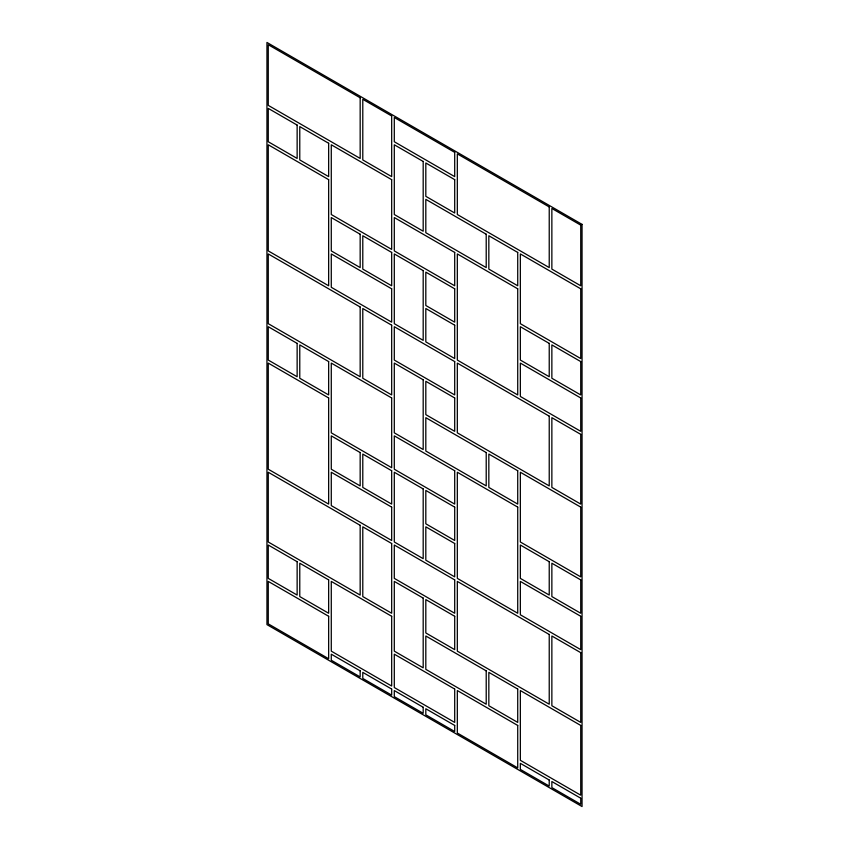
<?xml version="1.0" encoding="UTF-8"?>
<svg xmlns="http://www.w3.org/2000/svg" width="849" height="849" viewBox="0 0 849 849"><rect width="100%" height="100%" fill="white"/><g stroke="black" fill="none" stroke-linecap="round" stroke-linejoin="round"><path stroke-width="1.27" d="M582.053 224.38L266.947 42.45L266.947 624.62L582.053 806.55L582.053 224.38M360.167 97.784L268.263 44.721L268.263 105.372L360.167 158.434L360.167 97.784M391.676 115.973L362.788 99.301L362.788 159.941L391.676 176.624L391.676 115.973M454.703 152.364L394.297 117.491L394.297 141.751L454.703 176.624L454.703 152.364M549.229 206.944L457.324 153.881L457.324 214.521L549.229 267.584L549.229 206.944M580.737 225.134L551.861 208.461L551.861 269.101L580.737 285.773L580.737 225.134M423.184 161.459L394.297 144.786L394.297 214.521L423.184 231.204L423.184 161.459M454.703 179.648L425.816 162.976L425.816 196.331L454.703 213.003L454.703 179.648M297.139 125.079L268.263 108.396L268.263 141.751L297.139 158.434L297.139 125.079M328.659 143.269L299.771 126.597L299.771 159.941L328.659 176.624L328.659 143.269M391.676 179.659L331.28 144.786L331.28 214.521L391.676 249.394L391.676 179.659M486.212 234.228L425.816 199.366L425.816 232.722L486.212 267.584L486.212 234.228M517.72 252.429L488.833 235.746L488.833 269.101L517.72 285.773L517.72 252.429M580.737 288.809L520.341 253.936L520.341 323.681L580.737 358.554L580.737 288.809M328.659 179.659L268.263 144.786L268.263 250.911L328.659 285.784L328.659 179.659M454.703 252.429L394.297 217.556L394.297 250.911L454.703 285.784L454.703 252.429M517.72 288.809L457.324 253.936L457.324 360.072L517.72 394.934L517.72 288.809M360.167 234.228L331.28 217.556L331.28 250.911L360.167 267.584L360.167 234.228M391.676 252.429L362.788 235.746L362.788 269.101L391.676 285.784L391.676 252.429M423.184 270.619L394.297 253.947L394.297 323.681L423.184 340.353L423.184 270.619M454.703 288.809L425.816 272.136L425.816 305.491L454.703 322.164L454.703 288.809M549.229 343.389L520.341 326.716L520.341 360.061L549.229 376.744L549.229 343.389M580.737 361.578L551.861 344.906L551.861 378.261L580.737 394.934L580.737 361.578M391.676 288.809L331.28 253.947L331.28 287.291L391.676 322.164L391.676 288.809M454.703 325.199L425.816 308.516L425.816 341.871L454.703 358.554L454.703 325.199M580.737 397.969L520.341 363.096L520.341 396.451L580.737 431.324L580.737 397.969M360.167 307.009L268.263 253.947L268.263 323.681L360.167 376.744L360.167 307.009M391.676 325.199L362.788 308.516L362.788 378.261L391.676 394.934L391.676 325.199M454.703 361.578L394.297 326.716L394.297 360.072L454.703 394.934L454.703 361.578M549.229 416.159L457.324 363.096L457.324 432.841L549.229 485.904L549.229 416.159M580.737 434.348L551.861 417.676L551.861 487.411L580.737 504.094L580.737 434.348M423.184 379.779L394.297 363.096L394.297 432.841L423.184 449.514L423.184 379.779M454.703 397.969L425.816 381.297L425.816 414.641L454.703 431.324L454.703 397.969M297.139 343.389L268.263 326.716L268.263 360.072L297.139 376.744L297.139 343.389M328.659 361.578L299.771 344.906L299.771 378.261L328.659 394.934L328.659 361.578M391.676 397.969L331.28 363.096L331.28 432.841L391.676 467.703L391.676 397.969M486.212 452.549L425.816 417.676L425.816 451.031L486.212 485.904L486.212 452.549M517.72 470.739L488.833 454.066L488.833 487.422L517.72 504.094L517.72 470.739M580.737 507.129L520.341 472.256L520.341 541.991L580.737 576.864L580.737 507.129M328.659 397.969L268.263 363.096L268.263 469.221L328.659 504.094L328.659 397.969M454.703 470.739L394.297 435.866L394.297 469.221L454.703 504.094L454.703 470.739M517.72 507.129L457.324 472.256L457.324 578.381L517.72 613.254L517.72 507.129M360.167 452.549L331.28 435.877L331.28 469.221L360.167 485.904L360.167 452.549M391.676 470.739L362.788 454.066L362.788 487.422L391.676 504.094L391.676 470.739M423.184 488.928L394.297 472.256L394.297 541.991L423.184 558.674L423.184 488.928M454.703 507.129L425.816 490.446L425.816 523.801L454.703 540.484L454.703 507.129M549.229 561.709L520.341 545.026L520.341 578.381L549.229 595.053L549.229 561.709M580.737 579.899L551.861 563.216L551.861 596.571L580.737 613.254L580.737 579.899M391.676 507.129L331.28 472.256L331.28 505.611L391.676 540.484L391.676 507.129M454.703 543.509L425.816 526.836L425.816 560.191L454.703 576.864L454.703 543.509M580.737 616.278L520.341 581.416L520.341 614.772L580.737 649.634L580.737 616.278M360.167 525.319L268.263 472.256L268.263 542.002L360.167 595.064L360.167 525.319M391.676 543.509L362.788 526.836L362.788 596.571L391.676 613.254L391.676 543.509M454.703 579.899L394.297 545.026L394.297 578.381L454.703 613.254L454.703 579.899M549.229 634.479L457.324 581.416L457.324 651.151L549.229 704.214L549.229 634.479M580.737 652.669L551.861 635.997L551.861 705.731L580.737 722.403L580.737 652.669M423.184 598.089L394.297 581.416L394.297 651.151L423.184 667.834L423.184 598.089M454.703 616.278L425.816 599.606L425.816 632.961L454.703 649.634L454.703 616.278M297.139 561.709L268.263 545.026L268.263 578.381L297.139 595.064L297.139 561.709M328.659 579.899L299.771 563.227L299.771 596.571L328.659 613.254L328.659 579.899M391.676 616.289L331.28 581.416L331.28 651.151L391.676 686.024L391.676 616.289M486.212 670.859L425.816 635.997L425.816 669.352L486.212 704.214L486.212 670.859M517.72 689.059L488.833 672.376L488.833 705.731L517.72 722.403L517.72 689.059M580.737 725.439L520.341 690.566L520.341 760.311L580.737 795.184L580.737 725.439M328.659 616.289L268.263 581.416L268.263 623.866L328.659 658.739L328.659 616.289M454.703 689.059L394.297 654.186L394.297 687.541L454.703 722.414L454.703 689.059M517.72 725.439L457.324 690.566L457.324 733.027L517.72 767.889L517.72 725.439M360.167 670.859L331.28 654.186L331.28 660.246L360.167 676.929L360.167 670.859M391.676 689.059L362.788 672.376L362.788 678.447L391.676 695.119L391.676 689.059M423.184 707.249L394.297 690.577L394.297 696.636L423.184 713.309L423.184 707.249M454.703 725.439L425.816 708.766L425.816 714.826L454.703 731.509L454.703 725.439M549.229 780.019L520.341 763.347L520.341 769.406L549.229 786.078L549.229 780.019M580.737 798.209L551.861 781.536L551.861 787.596L580.737 804.279L580.737 798.209"/></g></svg>
